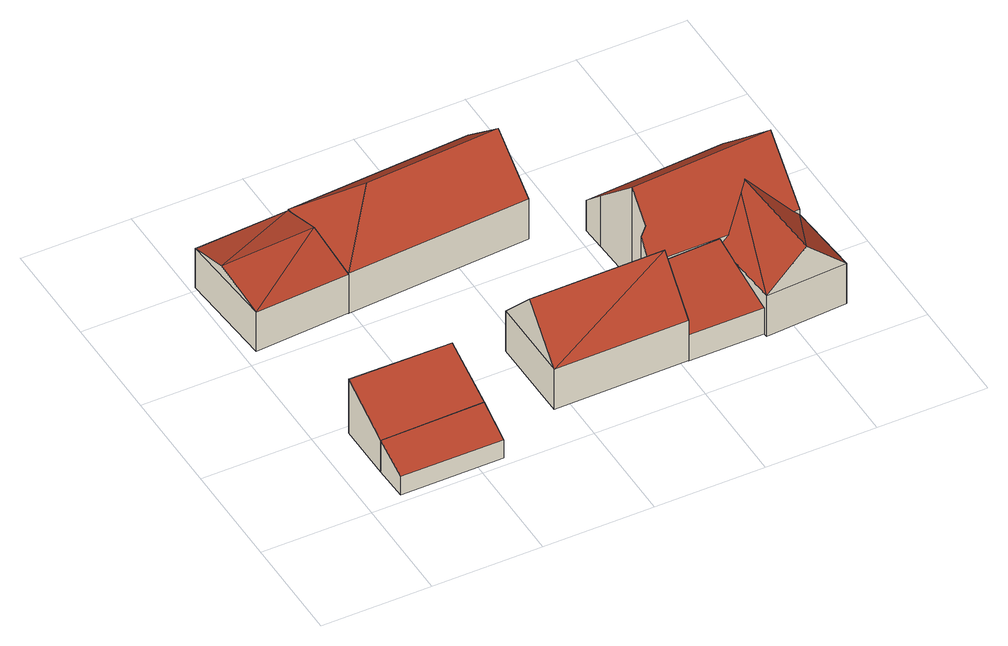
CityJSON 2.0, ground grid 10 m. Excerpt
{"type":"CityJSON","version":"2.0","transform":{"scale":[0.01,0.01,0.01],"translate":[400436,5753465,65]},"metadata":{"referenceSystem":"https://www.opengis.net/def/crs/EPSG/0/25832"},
"CityObjects":{
"building1":{"type":"Building","attributes":{"Gemeindeschluessel":"05515000","Geometrietyp2DReferenz":"3000","function":"31001_2700","roofType":"2100","measuredHeight":3.33},"geometry":[{"type":"Solid","lod":"2","boundaries":[[[[0,1,2,3]],[[4,5,1,0]],[[6,7,5,4]],[[3,2,7,6]],[[4,0,3,6]],[[1,5,7,2]]]],"semantics":{"surfaces":[{"type":"WallSurface"},{"type":"RoofSurface"},{"type":"GroundSurface"}],"values":[[0,0,0,0,1,2]]}}]},
"building2":{"type":"Building","attributes":{"Gemeindeschluessel":"05515000","Geometrietyp2DReferenz":"3000","function":"51009_1610","roofType":"2100","measuredHeight":5.67},"geometry":[{"type":"Solid","lod":"2","boundaries":[[[[8,9,10,6]],[[11,12,9,8]],[[3,13,12,11]],[[6,10,13,3]],[[11,8,6,3]],[[9,12,13,10]]]],"semantics":{"surfaces":[{"type":"WallSurface"},{"type":"RoofSurface"},{"type":"GroundSurface"}],"values":[[0,0,0,0,1,2]]}}]},
"building3":{"type":"Building","attributes":{"Gemeindeschluessel":"05515000","Geometrietyp2DReferenz":"3000","function":"31001_2700","roofType":"3100","measuredHeight":5.18},"geometry":[{"type":"Solid","lod":"2","boundaries":[[[[14,15,16,17]],[[18,19,15,14]],[[20,21,19,18]],[[17,16,21,20]],[[14,22,18]],[[20,23,17]],[[14,17,23]],[[23,22,14]],[[22,23,20]],[[20,18,22]],[[15,19,21,16]]]],"semantics":{"surfaces":[{"type":"WallSurface"},{"type":"RoofSurface"},{"type":"GroundSurface"}],"values":[[0,0,0,0,0,0,1,1,1,1,2]]}}]},
"building4":{"type":"Building","attributes":{"Gemeindeschluessel":"05515000","Geometrietyp2DReferenz":"3000","function":"31001_2700","roofType":"5000","measuredHeight":8.25},"geometry":[{"type":"Solid","lod":"2","boundaries":[[[[24,25,26,27]],[[28,29,25,24]],[[30,31,29,28]],[[27,26,31,30]],[[30,28,32]],[[32,28,24,33]],[[24,27,33]],[[33,27,30,32]],[[25,29,31,26]]]],"semantics":{"surfaces":[{"type":"WallSurface"},{"type":"RoofSurface"},{"type":"GroundSurface"}],"values":[[0,0,0,0,0,1,1,1,2]]}}]},
"building5":{"type":"Building","attributes":{"Gemeindeschluessel":"05515000","Geometrietyp2DReferenz":"3000","function":"31001_2700","roofType":"3100","measuredHeight":8.56},"geometry":[{"type":"Solid","lod":"2","boundaries":[[[[34,35,36,37]],[[38,39,35,34]],[[40,41,39,38]],[[37,36,41,40]],[[34,42,38]],[[40,43,37]],[[43,42,34]],[[34,37,43]],[[42,43,40]],[[40,38,42]],[[35,39,41,36]]]],"semantics":{"surfaces":[{"type":"WallSurface"},{"type":"RoofSurface"},{"type":"GroundSurface"}],"values":[[0,0,0,0,0,0,1,1,1,1,2]]}}]},
"building6":{"type":"Building","attributes":{"Gemeindeschluessel":"05515000","Geometrietyp2DReferenz":"3000","function":"31001_1000"},"address":[{"country":"Germany","locality":"Münster","thoroughfareNumber":"190","thoroughfareName":"Sendener Stiege"}],"children":["building6-1","building6-2","building6-3"]},
"building6-1":{"type":"BuildingPart","attributes":{"roofType":"5000","measuredHeight":7.74},"parents":["building6"],"geometry":[{"type":"Solid","lod":"2","boundaries":[[[[44,45,46,47]],[[48,49,45,44]],[[50,47,51]],[[52,50,48]],[[50,51,53,48]],[[44,47,52]],[[50,52,47]],[[52,48,44]],[[46,45,49,54,55]],[[55,51,47,46]],[[49,48,53,56,54]],[[54,56,53,51,55]]]],"semantics":{"surfaces":[{"type":"WallSurface"},{"type":"RoofSurface"},{"type":"GroundSurface"},{"type":"ClosureSurface"}],"values":[[0,0,1,1,1,1,1,0,2,3,0,3]]}}]},
"building6-2":{"type":"BuildingPart","attributes":{"roofType":"3100","measuredHeight":9.9},"parents":["building6"],"geometry":[{"type":"Solid","lod":"2","boundaries":[[[[57,58,59,60]],[[61,62,58,57]],[[63,47,46,62,61]],[[64,65,66,67,68]],[[69,70,65,64]],[[71,72,70,69]],[[73,74,72,71]],[[75,76,74,73]],[[60,59,76,75]],[[69,64,68,63,61,71]],[[57,60,75,73,71,61]],[[58,62,46,55,66,65,70,72,74,76,59]],[[77,51,47,63,68,67]],[[46,47,51,55]],[[66,55,51,77,67]]]],"semantics":{"surfaces":[{"type":"WallSurface"},{"type":"RoofSurface"},{"type":"GroundSurface"},{"type":"ClosureSurface"}],"values":[[0,0,0,0,0,0,0,0,0,1,1,2,0,3,3]]}}]},
"building6-3":{"type":"BuildingPart","attributes":{"roofType":"2100","measuredHeight":4.96},"parents":["building6"],"geometry":[{"type":"Solid","lod":"2","boundaries":[[[[67,66,78,79]],[[79,78,54,56]],[[53,77,67,79,56]],[[66,55,54,78]],[[67,77,51,55,66]],[[51,77,53]],[[54,55,51,53,56]]]],"semantics":{"surfaces":[{"type":"WallSurface"},{"type":"RoofSurface"},{"type":"GroundSurface"},{"type":"ClosureSurface"}],"values":[[0,0,1,2,3,0,3]]}}]}
},
"vertices":[
[1224,70,257],[1224,70,66],[1227,400,66],[1227,400,398],[298,64,261],[298,64,66],[290,387,398],[290,387,66],
[290,918,630],[290,918,62],[290,387,62],[1220,919,624],[1220,919,62],[1227,400,62],
[89,2090,507],[89,2090,100],[951,2145,100],[951,2145,507],[32,2992,507],[32,2992,100],[894,3047,507],[894,3047,100],[56,2602,619],[919,2658,619],
[894,3047,515],[894,3047,96],[951,2145,96],[951,2145,515],[2570,3154,515],[2570,3154,96],[2628,2252,515],[2628,2252,96],[2599,2703,921],[1374,2625,921],
[1857,400,479],[1857,400,58],[3069,407,58],[3069,407,479],[1852,1197,479],[1852,1197,58],[3072,1204,479],[3072,1204,58],[1855,799,914],[3070,806,914],
[4496,419,476],[4496,419,53],[4449,1111,53],[4449,1111,476],[3753,375,476],[3753,375,53],[4073,1476,827],[3714,1084,476],[4125,397,827],[3726,864,476],[3751,411,53],[3714,1084,53],[3751,411,326],
[4387,2023,586],[4387,2023,53],[4374,2243,53],[4374,2243,378],[4420,1542,1043],[4420,1542,53],[4449,1111,528],[3072,1204,743],[3072,1204,53],[3071,1062,53],[3071,1062,546],[3071,1062,574],[3140,1252,795],[3140,1252,53],[3131,1460,1043],[3131,1460,53],[3112,1945,583],[3112,1945,53],[3099,2167,372],[3099,2167,53],[3714,1084,549],
[3069,407,53],[3069,407,329]
]}
